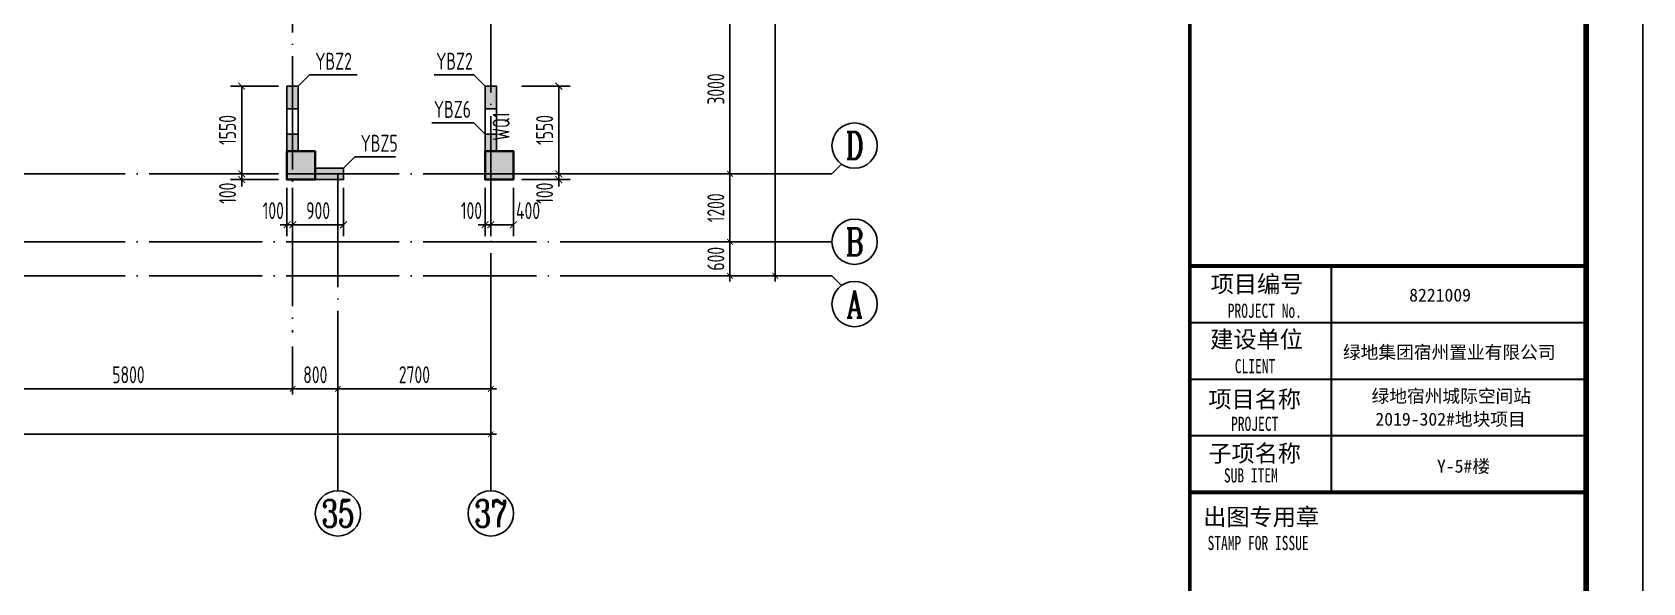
# Model space of a CAD drawing. Extents: x -668857 to 185752, y -270966 to 286822.
# Drawn here: x -276437 to -247991, y 197285 to 207014 of the extents above; entities that cross this region are included whole.
import ezdxf
from ezdxf.enums import TextEntityAlignment as Align

# ---------------------------------------------------------------- set-up
doc = ezdxf.new("R2010")
doc.units = 0
doc.header["$LTSCALE"] = 1000
doc.linetypes.add('DOTE', pattern=[2.42, 2, -0.2, 0.02, -0.2])
doc.layers.get('0').update_dxf_attribs({"linetype": 'CONTINUOUS'})
doc.layers.get('DEFPOINTS').update_dxf_attribs({"linetype": 'CONTINUOUS'})
for name, color, linetype in [('-TK', 7, 'CONTINUOUS'), ('A-AXIS', 1, 'CONTINUOUS'), ('A-DOTE', 10, 'DOTE'), ('AXIS_NUM', 7, 'CONTINUOUS'), ('COLU_DE_TEXT', 7, 'CONTINUOUS'), ('LABEL', 1, 'CONTINUOUS'), ('S-Q墙实线', 6, 'CONTINUOUS'), ('S-Q墙标注', 3, 'CONTINUOUS'), ('S-X详图填充', 252, 'CONTINUOUS'), ('S-X详图实线', 4, 'CONTINUOUS'), ('S-Y一般标注', 3, 'CONTINUOUS'), ('S-Z柱实线', 6, 'CONTINUOUS'), ('图签文字', 4, 'CONTINUOUS')]:
    doc.layers.add(name, color=color, linetype=linetype)
doc.layers.add('图框', color=9, linetype='CONTINUOUS', lineweight=18)
doc.layers.add('图签', color=147, linetype='CONTINUOUS', lineweight=18)
doc.styles.add('TSSD_Axis', font='complex.shx', dxfattribs={"width": 0.7, "bigfont": 'hztxt.shx'})
doc.styles.add('TSSD_DIMENSION', font='Tssdeng.shx', dxfattribs={"width": 0.7, "bigfont": 'tssdchn.shx'})
doc.styles.add('TSSD_REIN', font='tssdeng.shx', dxfattribs={"width": 0.7, "height": 300, "bigfont": 'tssdchn.shx'})
doc.styles.add('宋体', font='', dxfattribs={"height": 50})
doc.styles.add('建筑图签-1', font='simhei.ttf', dxfattribs={"width": 0.7})
doc.styles.add('结构文字', font='zstxt.shx', dxfattribs={"width": 0.7, "bigfont": 'zshz.shx'})
doc.styles.get('宋体').set_extended_font_data('SimSun')
doc.dimstyles.new('STRUCK', dxfattribs={"dimtxt": 400, "dimasz": 121, "dimexe": 200, "dimexo": 150, "dimgap": 115, "dimtad": 1, "dimdec": 0, "dimdsep": 46, "dimtxsty": '结构文字', "dimblk": 'ARCHTICK', "dimcen": 400, "dimclrd": 3, "dimclre": 3, "dimclrt": 7, "dimadec": 0, "dimazin": 0, "dimtfac": 1, "dimtdec": 0, "dimtix": 1, "dimtmove": 2, "dimatfit": 3, "dimldrblk": '_DIMX', "dimfxl": 1, "dimtolj": 1, "dimtzin": 0, "dimarcsym": 0})
doc.dimstyles.new('TSSD_100_100', dxfattribs={"dimtxt": 300, "dimasz": 100, "dimexe": 100, "dimexo": 250, "dimgap": 100, "dimtad": 1, "dimdec": 0, "dimzin": 0, "dimdsep": 46, "dimtxsty": 'TSSD_DIMENSION', "dimblk": 'ARCHTICK', "dimcen": 0, "dimdle": 100, "dimclrt": 7, "dimadec": 0, "dimazin": 0, "dimtfac": 1, "dimtdec": 0, "dimtix": 1, "dimtmove": 2, "dimatfit": 3, "dimldrblk": 'ARCHTICK', "dimfxl": 1, "dimtolj": 1, "dimtzin": 0, "dimarcsym": 0})

# ---------------------------------------------------------------- blocks, each defined once
blk = doc.blocks.new('_ArchTick')
at = {"color": 0, "linetype": 'ByBlock', "const_width": 0.15}
blk.add_lwpolyline([(-0.5, -0.5), (0.5, 0.5)], dxfattribs=at)
blk = doc.blocks.new('*D728')
at = {"layer": 'DEFPOINTS', "color": 0, "transparency": 16777216}
for p in [(-267937, 204511), (-267937, 204411), (-267137, 204511)]:
    blk.add_point(p, dxfattribs=at)
at = {"layer": 'S-Q墙标注', "color": 3, "lineweight": -2, "transparency": 16777216}
for p, q in [((-267137, 204511), (-267137, 204632)), ((-267787, 204511), (-266937, 204511)), ((-267787, 204411), (-266937, 204411)), ((-267137, 204411), (-267137, 204511)), ((-267137, 204411), (-267137, 204290))]:
    blk.add_line(p, q, dxfattribs=at)
at = {"layer": 'S-Q墙标注', "color": 3, "lineweight": -2, "transparency": 16777216, "xscale": 121, "yscale": 121, "zscale": 121}
for p, rotation in [((-267137, 204511), 270), ((-267137, 204411), 90)]:
    blk.add_blockref('_ArchTick', p, dxfattribs=dict(at, rotation=rotation))
at = {"layer": 'S-Q墙标注', "color": 7, "transparency": 16777216, "insert": (-267387, 204169), "char_height": 300, "attachment_point": 5, "rotation": 90, "style": 'TSSD_REIN'}
blk.add_mtext('\\A1;100', dxfattribs=at)
blk = doc.blocks.new('_DIMX')
blk.add_line((-150, 0), (150, 0))
at = {"const_width": 50}
blk.add_lwpolyline([(-70, -70), (70, 70)], dxfattribs=at)
blk = doc.blocks.new('*D729')
at = {"layer": 'DEFPOINTS', "color": 0, "transparency": 16777216}
for p in [(-267937, 206061), (-267137, 206061), (-267937, 204511)]:
    blk.add_point(p, dxfattribs=at)
at = {"layer": 'S-Q墙标注', "color": 3, "lineweight": -2, "transparency": 16777216}
for p, q in [((-267787, 206061), (-266937, 206061)), ((-267137, 204511), (-267137, 206061)), ((-267787, 204511), (-266937, 204511))]:
    blk.add_line(p, q, dxfattribs=at)
at = {"layer": 'S-Q墙标注', "color": 3, "lineweight": -2, "transparency": 16777216, "xscale": 121, "yscale": 121, "zscale": 121}
for p, rotation in [((-267137, 206061), 90), ((-267137, 204511), 270)]:
    blk.add_blockref('_ArchTick', p, dxfattribs=dict(at, rotation=rotation))
at = {"layer": 'S-Q墙标注', "color": 7, "transparency": 16777216, "insert": (-267387, 205286), "char_height": 300, "attachment_point": 5, "rotation": 90, "style": 'TSSD_REIN'}
blk.add_mtext('\\A1;1550', dxfattribs=at)
blk = doc.blocks.new('*D732')
at = {"layer": 'DEFPOINTS', "color": 0, "transparency": 16777216}
for p in [(-272737, 204511), (-271937, 204511), (-271937, 204411)]:
    blk.add_point(p, dxfattribs=at)
at = {"layer": 'S-Q墙标注', "color": 3, "lineweight": -2, "transparency": 16777216}
for p, q in [((-272737, 204511), (-272737, 204632)), ((-272087, 204511), (-272937, 204511)), ((-272087, 204411), (-272937, 204411)), ((-272737, 204411), (-272737, 204511)), ((-272737, 204411), (-272737, 204290))]:
    blk.add_line(p, q, dxfattribs=at)
at = {"layer": 'S-Q墙标注', "color": 3, "lineweight": -2, "transparency": 16777216, "xscale": 121, "yscale": 121, "zscale": 121}
for p, rotation in [((-272737, 204511), 270), ((-272737, 204411), 90)]:
    blk.add_blockref('_ArchTick', p, dxfattribs=dict(at, rotation=rotation))
at = {"layer": 'S-Q墙标注', "color": 7, "transparency": 16777216, "insert": (-272987, 204169), "char_height": 300, "attachment_point": 5, "rotation": 90, "style": 'TSSD_REIN'}
blk.add_mtext('\\A1;100', dxfattribs=at)
blk = doc.blocks.new('*D733')
at = {"layer": 'DEFPOINTS', "color": 0, "transparency": 16777216}
for p in [(-272737, 206061), (-271937, 206061), (-271937, 204511)]:
    blk.add_point(p, dxfattribs=at)
at = {"layer": 'S-Q墙标注', "color": 3, "lineweight": -2, "transparency": 16777216}
for p, q in [((-272087, 206061), (-272937, 206061)), ((-272737, 204511), (-272737, 206061)), ((-272087, 204511), (-272937, 204511))]:
    blk.add_line(p, q, dxfattribs=at)
at = {"layer": 'S-Q墙标注', "color": 3, "lineweight": -2, "transparency": 16777216, "xscale": 121, "yscale": 121, "zscale": 121}
for p, rotation in [((-272737, 206061), 90), ((-272737, 204511), 270)]:
    blk.add_blockref('_ArchTick', p, dxfattribs=dict(at, rotation=rotation))
at = {"layer": 'S-Q墙标注', "color": 7, "transparency": 16777216, "insert": (-272987, 205286), "char_height": 300, "attachment_point": 5, "rotation": 90, "style": 'TSSD_REIN'}
blk.add_mtext('\\A1;1550', dxfattribs=at)
blk = doc.blocks.new('*D734')
at = {"layer": 'DEFPOINTS', "color": 0, "transparency": 16777216}
for p in [(-271837, 204411), (-270937, 204411), (-271837, 203611)]:
    blk.add_point(p, dxfattribs=at)
at = {"layer": 'S-Q墙标注', "color": 3, "lineweight": -2, "transparency": 16777216}
for p, q in [((-271837, 204261), (-271837, 203411)), ((-270937, 204261), (-270937, 203411)), ((-270937, 203611), (-271837, 203611))]:
    blk.add_line(p, q, dxfattribs=at)
at = {"layer": 'S-Q墙标注', "color": 3, "lineweight": -2, "transparency": 16777216, "xscale": 121, "yscale": 121, "zscale": 121, "rotation": 180}
blk.add_blockref('_ArchTick', (-271837, 203611), dxfattribs=at)
at = {"layer": 'S-Q墙标注', "color": 3, "lineweight": -2, "transparency": 16777216, "xscale": 121, "yscale": 121, "zscale": 121}
blk.add_blockref('_ArchTick', (-270937, 203611), dxfattribs=at)
at = {"layer": 'S-Q墙标注', "color": 7, "transparency": 16777216, "insert": (-271387, 203861), "char_height": 300, "attachment_point": 5, "style": 'TSSD_REIN'}
blk.add_mtext('\\A1;900', dxfattribs=at)
blk = doc.blocks.new('*D735')
at = {"layer": 'DEFPOINTS', "color": 0, "transparency": 16777216}
for p in [(-271937, 204411), (-271837, 204411), (-271937, 203611)]:
    blk.add_point(p, dxfattribs=at)
at = {"layer": 'S-Q墙标注', "color": 3, "lineweight": -2, "transparency": 16777216}
for p, q in [((-271937, 204261), (-271937, 203411)), ((-271837, 204261), (-271837, 203411)), ((-271937, 203611), (-272058, 203611)), ((-271837, 203611), (-271937, 203611)), ((-271837, 203611), (-271716, 203611))]:
    blk.add_line(p, q, dxfattribs=at)
at = {"layer": 'S-Q墙标注', "color": 3, "lineweight": -2, "transparency": 16777216, "xscale": 121, "yscale": 121, "zscale": 121}
blk.add_blockref('_ArchTick', (-271937, 203611), dxfattribs=at)
at = {"layer": 'S-Q墙标注', "color": 3, "lineweight": -2, "transparency": 16777216, "xscale": 121, "yscale": 121, "zscale": 121, "rotation": 180}
blk.add_blockref('_ArchTick', (-271837, 203611), dxfattribs=at)
at = {"layer": 'S-Q墙标注', "color": 7, "transparency": 16777216, "insert": (-272179, 203861), "char_height": 300, "attachment_point": 5, "style": 'TSSD_REIN'}
blk.add_mtext('\\A1;100', dxfattribs=at)
blk = doc.blocks.new('*D827')
at = {"layer": 'DEFPOINTS', "color": 0, "transparency": 16777216}
for p in [(-268437, 204411), (-268337, 204411), (-268437, 203611)]:
    blk.add_point(p, dxfattribs=at)
at = {"layer": 'S-Q墙标注', "color": 3, "lineweight": -2, "transparency": 16777216}
for p, q in [((-268437, 204261), (-268437, 203411)), ((-268337, 204261), (-268337, 203411)), ((-268437, 203611), (-268558, 203611)), ((-268337, 203611), (-268437, 203611)), ((-268337, 203611), (-268216, 203611))]:
    blk.add_line(p, q, dxfattribs=at)
at = {"layer": 'S-Q墙标注', "color": 3, "lineweight": -2, "transparency": 16777216, "xscale": 121, "yscale": 121, "zscale": 121}
blk.add_blockref('_ArchTick', (-268437, 203611), dxfattribs=at)
at = {"layer": 'S-Q墙标注', "color": 3, "lineweight": -2, "transparency": 16777216, "xscale": 121, "yscale": 121, "zscale": 121, "rotation": 180}
blk.add_blockref('_ArchTick', (-268337, 203611), dxfattribs=at)
at = {"layer": 'S-Q墙标注', "color": 7, "transparency": 16777216, "insert": (-268679, 203861), "char_height": 300, "attachment_point": 5, "style": 'TSSD_REIN'}
blk.add_mtext('\\A1;100', dxfattribs=at)
blk = doc.blocks.new('*D828')
at = {"layer": 'DEFPOINTS', "color": 0, "transparency": 16777216}
for p in [(-268337, 204411), (-267937, 204411), (-268337, 203611)]:
    blk.add_point(p, dxfattribs=at)
at = {"layer": 'S-Q墙标注', "color": 3, "lineweight": -2, "transparency": 16777216}
for p, q in [((-268337, 204261), (-268337, 203411)), ((-267937, 204261), (-267937, 203411)), ((-267937, 203611), (-268337, 203611))]:
    blk.add_line(p, q, dxfattribs=at)
at = {"layer": 'S-Q墙标注', "color": 3, "lineweight": -2, "transparency": 16777216, "xscale": 121, "yscale": 121, "zscale": 121, "rotation": 180}
blk.add_blockref('_ArchTick', (-268337, 203611), dxfattribs=at)
at = {"layer": 'S-Q墙标注', "color": 3, "lineweight": -2, "transparency": 16777216, "xscale": 121, "yscale": 121, "zscale": 121}
blk.add_blockref('_ArchTick', (-267937, 203611), dxfattribs=at)
at = {"layer": 'S-Q墙标注', "color": 7, "transparency": 16777216, "insert": (-267679, 203861), "char_height": 300, "attachment_point": 5, "style": 'TSSD_REIN'}
blk.add_mtext('\\A1;400', dxfattribs=at)
blk = doc.blocks.new('20210825.01504759')
at = {"layer": 'S-Z柱实线', "color": 2, "lineweight": 35}
for points in [[(41800, 4000), (41300, 4000), (41300, 3500), (41800, 3500)], [(45300, 4000), (44800, 4000), (44800, 3500), (45300, 3500)]]:
    blk.add_lwpolyline(points, close=True, dxfattribs=at)
blk = doc.blocks.new('*D962')
at = {"layer": 'DEFPOINTS', "color": 0, "transparency": 16777216}
for p in [(45300, 5400), (51100, 5400), (51100, 4400)]:
    blk.add_point(p, dxfattribs=at)
at = {"layer": 'S-Y一般标注', "color": 0, "lineweight": -2, "transparency": 16777216}
for p, q in [((45300, 5150), (45300, 4300)), ((51100, 5150), (51100, 4300)), ((45200, 4400), (51200, 4400))]:
    blk.add_line(p, q, dxfattribs=at)
at = {"layer": 'S-Y一般标注', "color": 0, "lineweight": -2, "transparency": 16777216, "xscale": 100, "yscale": 100, "zscale": 100, "rotation": 180}
blk.add_blockref('_ArchTick', (45300, 4400), dxfattribs=at)
at = {"layer": 'S-Y一般标注', "color": 0, "lineweight": -2, "transparency": 16777216, "xscale": 100, "yscale": 100, "zscale": 100}
blk.add_blockref('_ArchTick', (51100, 4400), dxfattribs=at)
at = {"layer": 'S-Y一般标注', "color": 7, "transparency": 16777216, "insert": (48200, 4650), "char_height": 300, "attachment_point": 5, "style": 'TSSD_DIMENSION'}
blk.add_mtext('\\A1;5800', dxfattribs=at)
blk = doc.blocks.new('ts_axno')
at = {"color": 0, "linetype": 'ByBlock', "lineweight": -2}
blk.add_circle((0, 0), 0.5, dxfattribs=at)
at = {"color": 0, "linetype": 'ByBlock', "lineweight": -2, "style": 'TSSD_Axis', "width": 0.7}
blk.add_attdef('A', text='', height=0.6, dxfattribs=at).set_placement((0, 0), align=Align.MIDDLE_CENTER)
blk = doc.blocks.new('*D963')
at = {"layer": 'DEFPOINTS', "color": 0, "transparency": 16777216}
for p in [(51100, 5400), (51900, 5400), (51900, 4400)]:
    blk.add_point(p, dxfattribs=at)
at = {"layer": 'S-Y一般标注', "color": 0, "lineweight": -2, "transparency": 16777216}
for p, q in [((51100, 5150), (51100, 4300)), ((51900, 5150), (51900, 4300)), ((51000, 4400), (52000, 4400))]:
    blk.add_line(p, q, dxfattribs=at)
at = {"layer": 'S-Y一般标注', "color": 0, "lineweight": -2, "transparency": 16777216, "xscale": 100, "yscale": 100, "zscale": 100, "rotation": 180}
blk.add_blockref('_ArchTick', (51100, 4400), dxfattribs=at)
at = {"layer": 'S-Y一般标注', "color": 0, "lineweight": -2, "transparency": 16777216, "xscale": 100, "yscale": 100, "zscale": 100}
blk.add_blockref('_ArchTick', (51900, 4400), dxfattribs=at)
at = {"layer": 'S-Y一般标注', "color": 7, "transparency": 16777216, "insert": (51500, 4650), "char_height": 300, "attachment_point": 5, "style": 'TSSD_DIMENSION'}
blk.add_mtext('\\A1;800', dxfattribs=at)
blk = doc.blocks.new('*D964')
at = {"layer": 'DEFPOINTS', "color": 0, "transparency": 16777216}
for p in [(51900, 5400), (54600, 5400), (54600, 4400)]:
    blk.add_point(p, dxfattribs=at)
at = {"layer": 'S-Y一般标注', "color": 0, "lineweight": -2, "transparency": 16777216}
for p, q in [((51900, 5150), (51900, 4300)), ((54600, 5150), (54600, 4300)), ((51800, 4400), (54700, 4400))]:
    blk.add_line(p, q, dxfattribs=at)
at = {"layer": 'S-Y一般标注', "color": 0, "lineweight": -2, "transparency": 16777216, "xscale": 100, "yscale": 100, "zscale": 100, "rotation": 180}
blk.add_blockref('_ArchTick', (51900, 4400), dxfattribs=at)
at = {"layer": 'S-Y一般标注', "color": 0, "lineweight": -2, "transparency": 16777216, "xscale": 100, "yscale": 100, "zscale": 100}
blk.add_blockref('_ArchTick', (54600, 4400), dxfattribs=at)
at = {"layer": 'S-Y一般标注', "color": 7, "transparency": 16777216, "insert": (53250, 4650), "char_height": 300, "attachment_point": 5, "style": 'TSSD_DIMENSION'}
blk.add_mtext('\\A1;2700', dxfattribs=at)
blk = doc.blocks.new('*D965')
at = {"layer": 'DEFPOINTS', "color": 0, "transparency": 16777216}
for p in [(4600, 5400), (54600, 5400), (54600, 3600)]:
    blk.add_point(p, dxfattribs=at)
at = {"layer": 'S-Y一般标注', "color": 0, "lineweight": -2, "transparency": 16777216}
for p, q in [((4600, 5150), (4600, 3500)), ((54600, 5150), (54600, 3500)), ((4500, 3600), (54700, 3600))]:
    blk.add_line(p, q, dxfattribs=at)
at = {"layer": 'S-Y一般标注', "color": 0, "lineweight": -2, "transparency": 16777216, "xscale": 100, "yscale": 100, "zscale": 100, "rotation": 180}
blk.add_blockref('_ArchTick', (4600, 3600), dxfattribs=at)
at = {"layer": 'S-Y一般标注', "color": 0, "lineweight": -2, "transparency": 16777216, "xscale": 100, "yscale": 100, "zscale": 100}
blk.add_blockref('_ArchTick', (54600, 3600), dxfattribs=at)
at = {"layer": 'S-Y一般标注', "color": 7, "transparency": 16777216, "insert": (29600, 3850), "char_height": 300, "attachment_point": 5, "style": 'TSSD_DIMENSION'}
blk.add_mtext('\\A1;50000', dxfattribs=at)
blk = doc.blocks.new('*D970')
at = {"layer": 'DEFPOINTS', "color": 0, "transparency": 16777216}
for p in [(57824, 7000), (58824, 7000), (57824, 6400)]:
    blk.add_point(p, dxfattribs=at)
at = {"layer": 'S-Y一般标注', "color": 0, "lineweight": -2, "transparency": 16777216}
for p, q in [((58074, 7000), (58924, 7000)), ((58824, 7000), (58824, 7100)), ((58824, 6400), (58824, 7000)), ((58074, 6400), (58924, 6400)), ((58824, 6400), (58824, 6300))]:
    blk.add_line(p, q, dxfattribs=at)
at = {"layer": 'S-Y一般标注', "color": 0, "lineweight": -2, "transparency": 16777216, "xscale": 100, "yscale": 100, "zscale": 100}
for p, rotation in [((58824, 7000), 270), ((58824, 6400), 90)]:
    blk.add_blockref('_ArchTick', p, dxfattribs=dict(at, rotation=rotation))
at = {"layer": 'S-Y一般标注', "color": 7, "transparency": 16777216, "insert": (58574, 6700), "char_height": 300, "attachment_point": 5, "rotation": 90, "style": 'TSSD_DIMENSION'}
blk.add_mtext('\\A1;600', dxfattribs=at)
blk = doc.blocks.new('*D976')
at = {"layer": 'DEFPOINTS', "color": 0, "transparency": 16777216}
for p in [(57824, 21900), (59624, 21900), (57824, 6400)]:
    blk.add_point(p, dxfattribs=at)
at = {"layer": 'S-Y一般标注', "color": 0, "lineweight": -2, "transparency": 16777216}
for p, q in [((59624, 6300), (59624, 22000)), ((58074, 21900), (59724, 21900)), ((58074, 6400), (59724, 6400))]:
    blk.add_line(p, q, dxfattribs=at)
at = {"layer": 'S-Y一般标注', "color": 0, "lineweight": -2, "transparency": 16777216, "xscale": 100, "yscale": 100, "zscale": 100}
for p, rotation in [((59624, 21900), 90), ((59624, 6400), 270)]:
    blk.add_blockref('_ArchTick', p, dxfattribs=dict(at, rotation=rotation))
at = {"layer": 'S-Y一般标注', "color": 7, "transparency": 16777216, "insert": (59374, 14150), "char_height": 300, "attachment_point": 5, "rotation": 90, "style": 'TSSD_DIMENSION'}
blk.add_mtext('\\A1;15500', dxfattribs=at)
blk = doc.blocks.new('*D980')
at = {"layer": 'DEFPOINTS', "color": 0, "transparency": 16777216}
for p in [(57824, 8200), (58824, 8200), (57824, 7000)]:
    blk.add_point(p, dxfattribs=at)
at = {"layer": 'S-Y一般标注', "color": 0, "lineweight": -2, "transparency": 16777216}
for p, q in [((58824, 6900), (58824, 8300)), ((58074, 8200), (58924, 8200)), ((58074, 7000), (58924, 7000))]:
    blk.add_line(p, q, dxfattribs=at)
at = {"layer": 'S-Y一般标注', "color": 0, "lineweight": -2, "transparency": 16777216, "xscale": 100, "yscale": 100, "zscale": 100}
for p, rotation in [((58824, 8200), 90), ((58824, 7000), 270)]:
    blk.add_blockref('_ArchTick', p, dxfattribs=dict(at, rotation=rotation))
at = {"layer": 'S-Y一般标注', "color": 7, "transparency": 16777216, "insert": (58574, 7600), "char_height": 300, "attachment_point": 5, "rotation": 90, "style": 'TSSD_DIMENSION'}
blk.add_mtext('\\A1;1200', dxfattribs=at)
blk = doc.blocks.new('*D981')
at = {"layer": 'DEFPOINTS', "color": 0, "transparency": 16777216}
for p in [(57824, 11200), (58824, 11200), (57824, 8200)]:
    blk.add_point(p, dxfattribs=at)
at = {"layer": 'S-Y一般标注', "color": 0, "lineweight": -2, "transparency": 16777216}
for p, q in [((58074, 11200), (58924, 11200)), ((58824, 8100), (58824, 11300)), ((58074, 8200), (58924, 8200))]:
    blk.add_line(p, q, dxfattribs=at)
at = {"layer": 'S-Y一般标注', "color": 0, "lineweight": -2, "transparency": 16777216, "xscale": 100, "yscale": 100, "zscale": 100}
for p, rotation in [((58824, 11200), 90), ((58824, 8200), 270)]:
    blk.add_blockref('_ArchTick', p, dxfattribs=dict(at, rotation=rotation))
at = {"layer": 'S-Y一般标注', "color": 7, "transparency": 16777216, "insert": (58574, 9700), "char_height": 300, "attachment_point": 5, "rotation": 90, "style": 'TSSD_DIMENSION'}
blk.add_mtext('\\A1;3000', dxfattribs=at)
blk = doc.blocks.new('A1')
blk.add_lwpolyline([(0, 59400), (0, 0), (84100, 0), (84100, 59400)], close=True)
at = {"const_width": 100}
blk.add_lwpolyline([(2500, 58400), (2500, 1000), (83100, 1000), (83100, 58400)], close=True, dxfattribs=at)
at = {"layer": '图框'}
for points, const_width in [([(76100, 1000), (76100, 58400)], 70), ([(76100, 36100), (83100, 36100)], 70), ([(76100, 36100), (83100, 36100)], 70), ([(78600, 32100), (78600, 36100)], 35), ([(76100, 35100), (83100, 35100)], 35), ([(76100, 34100), (83100, 34100)], 35), ([(76100, 33100), (83100, 33100)], 35), ([(83100, 32100), (76100, 32100)], 70)]:
    blk.add_lwpolyline(points, dxfattribs=dict(at, const_width=const_width))
at = {"layer": '图框', "style": '建筑图签-1', "width": 0.7}
for s, p in [('PROJECT No.', (76770, 35185, -1799)), ('CLIENT', (76894, 34206)), ('PROJECT', (76829, 33187)), ('SUB ITEM', (76702, 32276)), ('STAMP FOR ISSUE', (76413, 31081))]:
    blk.add_text(s, height=250, dxfattribs=at).set_placement(p)
at = {"layer": '图签', "color": 2, "style": '宋体'}
for s, height, p in [('8221009', 229.3, (79974, 35472)), ('绿地集团宿州置业有限公司', 229.34, (78805, 34462)), ('绿地宿州城际空间站', 229.3, (79310, 33688)), ('2019-302#地块项目', 229.34, (79377, 33279)), ('Y-5#楼', 229.3, (80465, 32448))]:
    blk.add_text(s, height=height, dxfattribs=at).set_placement(p)
at = {"layer": '图签文字', "color": 7, "style": '建筑图签-1'}
for s, p in [('项目编号', (76468, 35632)), ('建设单位', (76460, 34655)), ('项目名称', (76427, 33597)), ('子项名称', (76427, 32640)), ('出图专用章', (76336, 31518))]:
    blk.add_text(s, height=300, dxfattribs=at).set_placement(p)
blk = doc.blocks.new('20210825.02044469')
at = {"layer": 'A-AXIS'}
for p, q in [((60623.9, 8200), (60795.5, 8371.6)), ((57823.9, 8200), (60623.9, 8200)), ((57823.9, 7000), (60623.9, 7000)), ((57823.9, 6400), (60623.9, 6400)), ((60623.9, 6400), (60795.5, 6228.4)), ((51900, 5400), (51900, 2600)), ((54600, 5400), (54600, 2600))]:
    blk.add_line(p, q, dxfattribs=at)
at = {"layer": 'A-DOTE'}
for p, q in [((54600, 23738.1), (54600, 5400)), ((51100, 12700), (51100, 5400)), ((57823.9, 8200), (3600, 8200)), ((51900, 8200), (51900, 5400)), ((57823.9, 7000), (3600, 7000)), ((57823.9, 6400), (3600, 6400))]:
    blk.add_line(p, q, dxfattribs=at)
at = {"layer": 'A-AXIS'}
ref = blk.add_blockref('ts_axno', (61023.9, 8700), dxfattribs=dict(at, xscale=-800, yscale=800, zscale=800, rotation=180))
ref.add_attrib('C', 'D', dxfattribs={"layer": 'AXIS_NUM', "height": 480, "style": 'TSSD_Axis', "width": 0.7}).set_placement((61023.9, 8700), align=Align.MIDDLE_CENTER)
ref = blk.add_blockref('ts_axno', (61023.9, 7000), dxfattribs=dict(at, xscale=-800, yscale=800, zscale=800))
ref.add_attrib('A', 'B', dxfattribs={"layer": 'AXIS_NUM', "height": 480, "style": 'TSSD_Axis', "width": 0.7}).set_placement((61023.9, 7000), align=Align.MIDDLE_CENTER)
ref = blk.add_blockref('ts_axno', (61023.9, 5900), dxfattribs=dict(at, xscale=-800, yscale=800, zscale=800))
ref.add_attrib('F', 'A', dxfattribs={"layer": 'AXIS_NUM', "height": 480, "style": 'TSSD_Axis', "width": 0.7}).set_placement((61023.9, 5900), align=Align.MIDDLE_CENTER)
ref = blk.add_blockref('ts_axno', (51900, 2200), dxfattribs=dict(at, xscale=-800, yscale=800, zscale=800, rotation=180))
ref.add_attrib('22', '35', dxfattribs={"layer": 'AXIS_NUM', "height": 480, "style": 'TSSD_Axis', "width": 0.7}).set_placement((51900, 2200), align=Align.MIDDLE_CENTER)
ref = blk.add_blockref('ts_axno', (54600, 2200), dxfattribs=dict(at, xscale=-800, yscale=800, zscale=800, rotation=180))
ref.add_attrib('23', '37', dxfattribs={"layer": 'AXIS_NUM', "height": 480, "style": 'TSSD_Axis', "width": 0.7}).set_placement((54600, 2200), align=Align.MIDDLE_CENTER)
at = {"layer": 'S-Y一般标注'}
for base, p1, p2, picture, middle in [((59623.9, 21900), (57823.9, 6400), (57823.9, 21900), '*D976', (59373.9, 14150)), ((58823.9, 11200), (57823.9, 8200), (57823.9, 11200), '*D981', (58573.9, 9700)), ((58823.9, 8200), (57823.9, 7000), (57823.9, 8200), '*D980', (58573.9, 7600)), ((58823.9, 7000), (57823.9, 6400), (57823.9, 7000), '*D970', (58573.9, 6700))]:
    dim = blk.add_linear_dim(base=base, p1=p1, p2=p2, angle=90, dimstyle='TSSD_100_100', dxfattribs=at)
    dim.commit()
    dim.dimension.update_dxf_attribs({"geometry": picture, "text_midpoint": middle})
for base, p1, p2, picture, middle in [((54600, 3600), (4600, 5400), (54600, 5400), '*D965', (29600, 3850)), ((51100, 4400), (45300, 5400), (51100, 5400), '*D962', (48200, 4650)), ((51900, 4400), (51100, 5400), (51900, 5400), '*D963', (51500, 4650)), ((54600, 4400), (51900, 5400), (54600, 5400), '*D964', (53250, 4650))]:
    dim = blk.add_linear_dim(base=base, p1=p1, p2=p2, dimstyle='TSSD_100_100', dxfattribs=at)
    dim.commit()
    dim.dimension.update_dxf_attribs({"geometry": picture, "text_midpoint": middle})

msp = doc.modelspace()

# ---------------------------------------------------------------- hatches: boundary and pattern name
at = {"layer": 'S-X详图填充'}
h = msp.add_hatch(color=256, dxfattribs=at)
h.dxf.hatch_style = 1
h.paths.add_polyline_path([(-271936.69, 205660.58), (-271736.69, 205660.58), (-271736.69, 206060.58), (-271936.69, 206060.58)])
h = msp.add_hatch(color=256, dxfattribs=at)
h.dxf.hatch_style = 1
h.paths.add_polyline_path([(-268436.69, 205660.58), (-268236.69, 205660.58), (-268236.69, 206060.58), (-268436.69, 206060.58)])
h = msp.add_hatch(color=256, dxfattribs=at)
h.dxf.hatch_style = 1
h.paths.add_polyline_path([(-271736.69, 205210.58), (-271936.69, 205210.58), (-271936.69, 204410.58), (-270936.69, 204410.58), (-270936.69, 204610.58), (-271436.69, 204610.58), (-271436.69, 204910.58), (-271736.69, 204910.58)])
h = msp.add_hatch(color=256, dxfattribs=at)
h.dxf.hatch_style = 1
h.paths.add_polyline_path([(-268236.68, 205210.58), (-268436.68, 205210.58), (-268436.68, 204410.58), (-267936.68, 204410.58), (-267936.68, 204913.58), (-268236.68, 204913.58)])

# ---------------------------------------------------------------- linework, layer by layer
at = {"layer": 'LABEL'}
for points in [[(-271736.69, 206060.58), (-271536.69, 206260.58), (-270696.69, 206260.58)], [(-268436.69, 206060.58), (-268636.69, 206260.58), (-269335.14, 206260.58)], [(-268436.69, 205210.58), (-268636.69, 205410.58), (-269378.11, 205410.58)], [(-270936.69, 204610.58), (-270736.69, 204810.58), (-270019.97, 204810.58)]]:
    msp.add_lwpolyline(points, dxfattribs=at)
at = {"layer": 'S-Q墙实线', "color": 6}
for points in [[(-271736.68, 204910.58), (-271736.68, 204910.58), (-271736.68, 206060.58), (-271936.68, 206060.58), (-271936.68, 204410.58), (-270936.68, 204410.58), (-270936.68, 204610.58), (-271436.68, 204610.58), (-271436.68, 204910.58)], [(-268436.68, 204410.58), (-267936.68, 204407.58), (-267936.68, 204910.58), (-268236.68, 204910.58), (-268236.68, 206060.58), (-268436.68, 206060.58)]]:
    msp.add_lwpolyline(points, close=True, dxfattribs=at)
at = {"layer": 'S-X详图实线'}
for points in [[(-271936.69, 205660.58), (-271736.69, 205660.58), (-271736.69, 206060.58), (-271936.69, 206060.58), (-271936.69, 205660.58)], [(-268436.69, 205660.58), (-268236.69, 205660.58), (-268236.69, 206060.58), (-268436.69, 206060.58), (-268436.69, 205660.58)], [(-271736.69, 205210.58), (-271936.69, 205210.58), (-271936.69, 204410.58), (-270936.69, 204410.58), (-270936.69, 204610.58), (-271436.69, 204610.58), (-271436.69, 204910.58), (-271736.69, 204910.58), (-271736.69, 205210.58)], [(-268236.68, 205210.58), (-268436.68, 205210.58), (-268436.68, 204410.58), (-267936.68, 204410.58), (-267936.68, 204913.58), (-268236.68, 204913.58), (-268236.68, 205210.58)]]:
    msp.add_lwpolyline(points, close=True, dxfattribs=at)

# ---------------------------------------------------------------- block references
at = {"layer": '-TK'}
msp.add_blockref('A1', (-332090.94, 166782.28), dxfattribs=at)
at = {"layer": 'A-DOTE'}
msp.add_blockref('20210825.02044469', (-322936.68, 196310.57), dxfattribs=at)
at = {"layer": 'S-Z柱实线'}
msp.add_blockref('20210825.01504759', (-313236.68, 200910.62), dxfattribs=at)

# ---------------------------------------------------------------- texts
at = {"layer": 'COLU_DE_TEXT', "style": 'TSSD_REIN', "width": 0.7}
for s, p in [('YBZ2', (-271436.69, 206260.58)), ('YBZ2', (-269302.07, 206260.58)), ('YBZ6', (-269342.46, 205410.58)), ('YBZ5', (-270636.69, 204810.58))]:
    msp.add_text(s, height=300, dxfattribs=at).set_placement(p, align=Align.BOTTOM_LEFT)
at = {"layer": 'S-Q墙标注', "style": 'TSSD_REIN', "width": 0.7}
msp.add_text('WQ1', height=300, rotation=89.999998, dxfattribs=at).set_placement((-267914.44, 205346.65), align=Align.BOTTOM_CENTER)

# ---------------------------------------------------------------- dimensions: what is measured, and where the dimension line sits
at = {"layer": 'S-Q墙标注'}
for base, p1, p2, angle, picture, middle in [((-272736.69, 206060.58), (-271936.69, 204510.58), (-271936.69, 206060.58), 90, '*D733', (-272986.69, 205285.58)), ((-267136.68, 206060.55), (-267936.68, 204510.58), (-267936.68, 206060.55), 90, '*D729', (-267386.68, 205285.56)), ((-271836.68, 203610.58), (-270936.69, 204410.58), (-271836.68, 204410.58), 180, '*D734', (-271386.68, 203860.58))]:
    dim = msp.add_linear_dim(base=base, p1=p1, p2=p2, angle=angle, dimstyle='STRUCK', override={"dimtxt": 300, "dimgap": 100, "dimtxsty": 'TSSD_REIN'}, dxfattribs=at)
    dim.commit()
    dim.dimension.update_dxf_attribs({"geometry": picture, "text_midpoint": middle})
for base, p1, p2, angle, picture, middle in [((-272736.69, 204510.58), (-271936.69, 204410.58), (-271936.69, 204510.58), 90, '*D732', (-272986.69, 204168.66)), ((-267136.68, 204510.58), (-267936.68, 204410.58), (-267936.68, 204510.58), 90, '*D728', (-267386.68, 204168.66)), ((-271936.69, 203610.58), (-271836.68, 204410.58), (-271936.69, 204410.58), 180, '*D735', (-272178.61, 203860.58)), ((-268436.68, 203610.58), (-268336.68, 204410.58), (-268436.68, 204410.58), 180, '*D827', (-268678.6, 203860.58)), ((-268336.68, 203610.58), (-267936.68, 204410.58), (-268336.68, 204410.58), 180, '*D828', (-267678.6, 203860.58))]:
    dim = msp.add_linear_dim(base=base, p1=p1, p2=p2, angle=angle, dimstyle='STRUCK', override={"dimtxt": 300, "dimgap": 100, "dimtxsty": 'TSSD_REIN'}, dxfattribs=at)
    dim.commit()
    dim.dimension.update_dxf_attribs({"geometry": picture, "text_midpoint": middle, "dimtype": 160})

doc.saveas('drawing.dxf')
